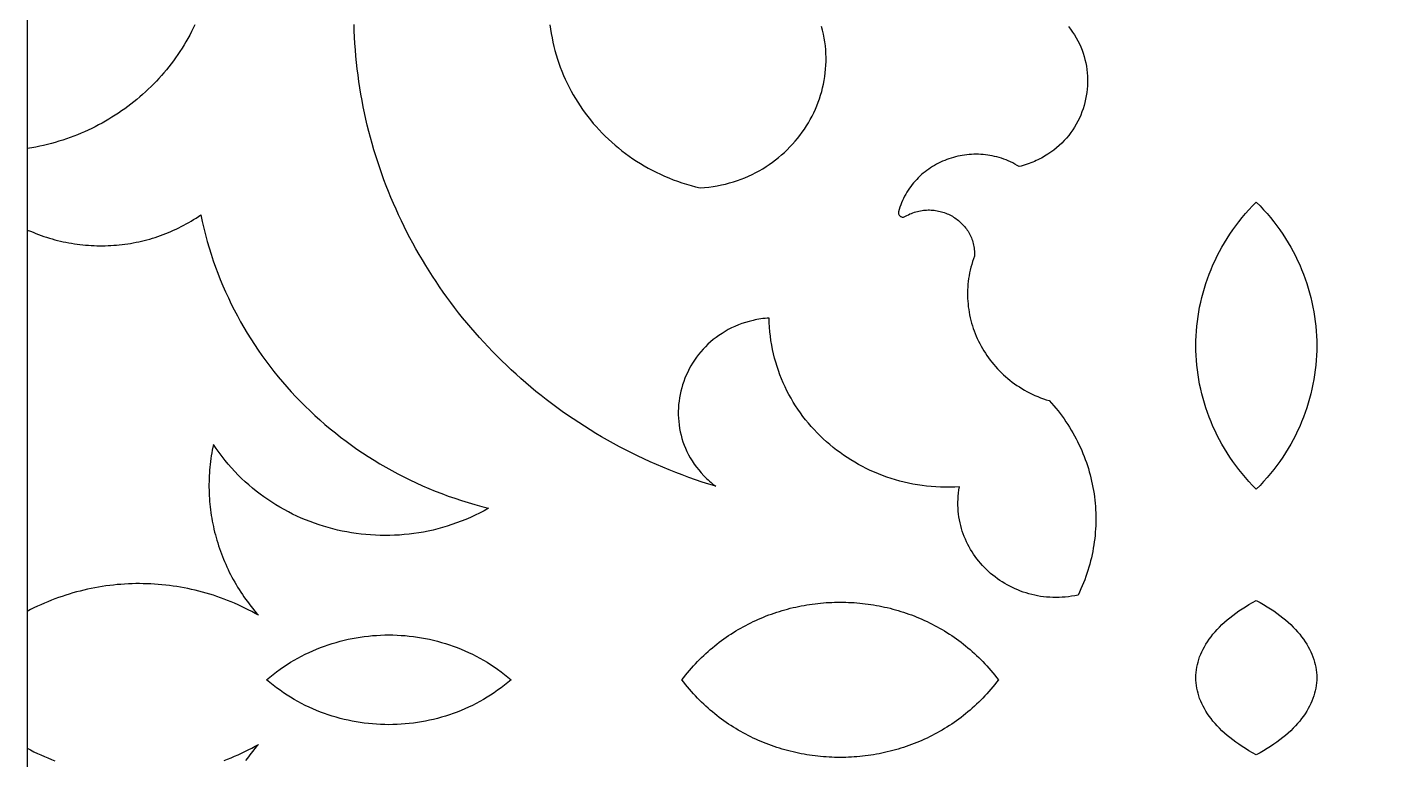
# Model space of a CAD drawing. Extents: x -167 to 167, y -60 to 60.
# Drawn here: x -166.73 to -120.63, y -2.71 to 22.13 of the extents above; entities that cross this region are included whole.
import ezdxf

# ---------------------------------------------------------------- set-up
doc = ezdxf.new("R2010")
doc.units = 0
doc.header["$MEASUREMENT"] = 0
doc.layers.add('LAYER_1', color=18, linetype='CONTINUOUS')

msp = doc.modelspace()

# ---------------------------------------------------------------- linework, layer by layer
at = {"layer": 'LAYER_1'}
for points in [[(166.732, -60), (166.732, 60), (-166.732, 60), (-166.732, -60)], [(-124.925, 16.068), (-124.803, 15.937), (-124.685, 15.804), (-124.571, 15.669), (-124.461, 15.532), (-124.354, 15.393), (-124.252, 15.253), (-124.154, 15.11), (-124.06, 14.965), (-123.97, 14.819), (-123.884, 14.672), (-123.802, 14.522), (-123.724, 14.372), (-123.65, 14.22), (-123.58, 14.066), (-123.514, 13.912), (-123.452, 13.756), (-123.394, 13.599), (-123.34, 13.441), (-123.29, 13.282), (-123.244, 13.123), (-123.202, 12.962), (-123.164, 12.801), (-123.13, 12.639), (-123.1, 12.477), (-123.074, 12.314), (-123.052, 12.15), (-123.034, 11.986), (-123.02, 11.822), (-123.01, 11.658), (-123.004, 11.494), (-123.002, 11.329), (-123.004, 11.165), (-123.01, 11), (-123.02, 10.836), (-123.034, 10.672), (-123.052, 10.508), (-123.074, 10.345), (-123.1, 10.182), (-123.13, 10.019), (-123.164, 9.857), (-123.202, 9.696), (-123.244, 9.536), (-123.29, 9.376), (-123.34, 9.217), (-123.394, 9.059), (-123.452, 8.902), (-123.514, 8.747), (-123.58, 8.592), (-123.65, 8.439), (-123.724, 8.287), (-123.802, 8.136), (-123.884, 7.987), (-123.97, 7.839), (-124.06, 7.693), (-124.154, 7.548), (-124.252, 7.406), (-124.354, 7.265), (-124.461, 7.126), (-124.571, 6.989), (-124.685, 6.854), (-124.803, 6.721), (-124.925, 6.59), (-125.051, 6.462), (-125.177, 6.59), (-125.299, 6.721), (-125.417, 6.854), (-125.531, 6.989), (-125.641, 7.126), (-125.747, 7.265), (-125.849, 7.406), (-125.947, 7.548), (-126.041, 7.693), (-126.131, 7.839), (-126.217, 7.987), (-126.299, 8.136), (-126.377, 8.287), (-126.451, 8.439), (-126.521, 8.592), (-126.587, 8.747), (-126.649, 8.902), (-126.708, 9.059), (-126.762, 9.217), (-126.812, 9.376), (-126.858, 9.536), (-126.9, 9.696), (-126.938, 9.857), (-126.972, 10.019), (-127.002, 10.182), (-127.028, 10.345), (-127.05, 10.508), (-127.068, 10.672), (-127.082, 10.836), (-127.092, 11), (-127.098, 11.165), (-127.1, 11.329), (-127.098, 11.494), (-127.092, 11.658), (-127.082, 11.822), (-127.068, 11.986), (-127.05, 12.15), (-127.028, 12.314), (-127.002, 12.477), (-126.972, 12.639), (-126.938, 12.801), (-126.9, 12.962), (-126.858, 13.123), (-126.812, 13.282), (-126.762, 13.441), (-126.708, 13.599), (-126.649, 13.756), (-126.587, 13.912), (-126.521, 14.066), (-126.451, 14.22), (-126.377, 14.372), (-126.299, 14.522), (-126.217, 14.672), (-126.131, 14.819), (-126.041, 14.965), (-125.947, 15.11), (-125.849, 15.253), (-125.747, 15.393), (-125.641, 15.532), (-125.531, 15.669), (-125.417, 15.804), (-125.299, 15.937), (-125.177, 16.068), (-125.051, 16.197)], [(-139.068, 2.632), (-138.973, 2.63), (-138.878, 2.626), (-138.783, 2.622), (-138.689, 2.616), (-138.594, 2.609), (-138.5, 2.601), (-138.405, 2.591), (-138.311, 2.58), (-138.217, 2.568), (-138.123, 2.554), (-138.029, 2.54), (-137.936, 2.524), (-137.842, 2.506), (-137.749, 2.488), (-137.656, 2.468), (-137.564, 2.446), (-137.471, 2.424), (-137.379, 2.4), (-137.288, 2.375), (-137.196, 2.349), (-137.105, 2.321), (-137.014, 2.292), (-136.924, 2.262), (-136.834, 2.231), (-136.744, 2.198), (-136.655, 2.164), (-136.567, 2.128), (-136.478, 2.092), (-136.39, 2.054), (-136.303, 2.015), (-136.216, 1.974), (-136.13, 1.932), (-136.044, 1.889), (-135.959, 1.845), (-135.874, 1.799), (-135.79, 1.752), (-135.707, 1.704), (-135.624, 1.655), (-135.541, 1.604), (-135.46, 1.552), (-135.379, 1.499), (-135.298, 1.444), (-135.219, 1.388), (-135.14, 1.331), (-135.062, 1.272), (-134.984, 1.213), (-134.908, 1.152), (-134.832, 1.089), (-134.757, 1.026), (-134.682, 0.961), (-134.609, 0.895), (-134.536, 0.827), (-134.464, 0.758), (-134.393, 0.688), (-134.323, 0.617), (-134.254, 0.544), (-134.186, 0.47), (-134.118, 0.395), (-134.052, 0.319), (-133.987, 0.241), (-133.922, 0.162), (-133.859, 0.082), (-133.796, 0), (-133.859, -0.082), (-133.922, -0.162), (-133.987, -0.241), (-134.052, -0.319), (-134.118, -0.395), (-134.186, -0.47), (-134.254, -0.544), (-134.323, -0.617), (-134.393, -0.688), (-134.464, -0.758), (-134.536, -0.827), (-134.609, -0.895), (-134.682, -0.961), (-134.757, -1.026), (-134.832, -1.089), (-134.908, -1.152), (-134.984, -1.213), (-135.062, -1.272), (-135.14, -1.331), (-135.219, -1.388), (-135.298, -1.444), (-135.379, -1.499), (-135.46, -1.552), (-135.541, -1.604), (-135.624, -1.655), (-135.707, -1.704), (-135.79, -1.752), (-135.874, -1.799), (-135.959, -1.845), (-136.044, -1.889), (-136.13, -1.932), (-136.216, -1.974), (-136.303, -2.015), (-136.39, -2.054), (-136.478, -2.092), (-136.567, -2.128), (-136.655, -2.164), (-136.744, -2.198), (-136.834, -2.231), (-136.924, -2.262), (-137.014, -2.292), (-137.105, -2.321), (-137.196, -2.349), (-137.288, -2.375), (-137.379, -2.4), (-137.471, -2.424), (-137.564, -2.446), (-137.656, -2.468), (-137.749, -2.488), (-137.842, -2.506), (-137.936, -2.524), (-138.029, -2.54), (-138.123, -2.554), (-138.217, -2.568), (-138.311, -2.58), (-138.405, -2.591), (-138.5, -2.601), (-138.594, -2.609), (-138.689, -2.616), (-138.783, -2.622), (-138.878, -2.626), (-138.973, -2.63), (-139.068, -2.632), (-139.162, -2.632), (-139.257, -2.632), (-139.352, -2.63), (-139.447, -2.626), (-139.541, -2.622), (-139.636, -2.616), (-139.731, -2.609), (-139.825, -2.601), (-139.919, -2.591), (-140.014, -2.58), (-140.108, -2.568), (-140.202, -2.554), (-140.295, -2.54), (-140.389, -2.524), (-140.482, -2.506), (-140.575, -2.488), (-140.668, -2.468), (-140.761, -2.446), (-140.853, -2.424), (-140.945, -2.4), (-141.037, -2.375), (-141.128, -2.349), (-141.22, -2.321), (-141.31, -2.292), (-141.401, -2.262), (-141.491, -2.231), (-141.58, -2.198), (-141.669, -2.164), (-141.758, -2.128), (-141.846, -2.092), (-141.934, -2.054), (-142.022, -2.015), (-142.108, -1.974), (-142.195, -1.932), (-142.281, -1.889), (-142.366, -1.845), (-142.451, -1.799), (-142.535, -1.752), (-142.618, -1.704), (-142.701, -1.655), (-142.783, -1.604), (-142.865, -1.552), (-142.946, -1.499), (-143.026, -1.444), (-143.106, -1.388), (-143.185, -1.331), (-143.263, -1.272), (-143.34, -1.213), (-143.417, -1.152), (-143.493, -1.089), (-143.568, -1.026), (-143.643, -0.961), (-143.716, -0.895), (-143.789, -0.827), (-143.861, -0.758), (-143.931, -0.688), (-144.002, -0.617), (-144.071, -0.544), (-144.139, -0.47), (-144.206, -0.395), (-144.273, -0.319), (-144.338, -0.241), (-144.403, -0.162), (-144.466, -0.082), (-144.528, 0), (-144.466, 0.082), (-144.403, 0.162), (-144.338, 0.241), (-144.273, 0.319), (-144.206, 0.395), (-144.139, 0.47), (-144.071, 0.544), (-144.002, 0.617), (-143.931, 0.688), (-143.861, 0.758), (-143.789, 0.827), (-143.716, 0.895), (-143.643, 0.961), (-143.568, 1.026), (-143.493, 1.089), (-143.417, 1.152), (-143.34, 1.213), (-143.263, 1.272), (-143.185, 1.331), (-143.106, 1.388), (-143.026, 1.444), (-142.946, 1.499), (-142.865, 1.552), (-142.783, 1.604), (-142.701, 1.655), (-142.618, 1.704), (-142.535, 1.752), (-142.451, 1.799), (-142.366, 1.845), (-142.281, 1.889), (-142.195, 1.932), (-142.108, 1.974), (-142.022, 2.015), (-141.934, 2.054), (-141.846, 2.092), (-141.758, 2.128), (-141.669, 2.164), (-141.58, 2.198), (-141.491, 2.231), (-141.401, 2.262), (-141.31, 2.292), (-141.22, 2.321), (-141.128, 2.349), (-141.037, 2.375), (-140.945, 2.4), (-140.853, 2.424), (-140.761, 2.446), (-140.668, 2.468), (-140.575, 2.488), (-140.482, 2.506), (-140.389, 2.524), (-140.295, 2.54), (-140.202, 2.554), (-140.108, 2.568), (-140.014, 2.58), (-139.919, 2.591), (-139.825, 2.601), (-139.731, 2.609), (-139.636, 2.616), (-139.541, 2.622), (-139.447, 2.626), (-139.352, 2.63), (-139.257, 2.632), (-139.162, 2.632)], [(-124.925, 2.621), (-124.803, 2.551), (-124.685, 2.479), (-124.571, 2.407), (-124.461, 2.333), (-124.354, 2.258), (-124.252, 2.182), (-124.154, 2.106), (-124.06, 2.028), (-123.97, 1.95), (-123.884, 1.87), (-123.802, 1.79), (-123.724, 1.709), (-123.65, 1.627), (-123.58, 1.545), (-123.514, 1.461), (-123.452, 1.378), (-123.394, 1.293), (-123.34, 1.208), (-123.29, 1.123), (-123.244, 1.037), (-123.202, 0.951), (-123.164, 0.864), (-123.13, 0.777), (-123.1, 0.69), (-123.074, 0.602), (-123.052, 0.514), (-123.034, 0.426), (-123.02, 0.338), (-123.01, 0.25), (-123.004, 0.161), (-123.002, 0.073), (-123.004, -0.016), (-123.01, -0.104), (-123.02, -0.192), (-123.034, -0.281), (-123.052, -0.369), (-123.074, -0.457), (-123.1, -0.544), (-123.13, -0.632), (-123.164, -0.719), (-123.202, -0.805), (-123.244, -0.892), (-123.29, -0.977), (-123.34, -1.063), (-123.394, -1.148), (-123.452, -1.232), (-123.514, -1.316), (-123.58, -1.399), (-123.65, -1.481), (-123.724, -1.563), (-123.802, -1.644), (-123.884, -1.725), (-123.97, -1.804), (-124.06, -1.883), (-124.154, -1.96), (-124.252, -2.037), (-124.354, -2.113), (-124.461, -2.187), (-124.571, -2.261), (-124.685, -2.334), (-124.803, -2.405), (-124.925, -2.475), (-125.051, -2.544), (-125.177, -2.475), (-125.299, -2.405), (-125.417, -2.334), (-125.531, -2.261), (-125.641, -2.187), (-125.747, -2.113), (-125.849, -2.037), (-125.947, -1.96), (-126.041, -1.883), (-126.131, -1.804), (-126.217, -1.725), (-126.299, -1.644), (-126.377, -1.563), (-126.451, -1.481), (-126.521, -1.399), (-126.587, -1.316), (-126.649, -1.232), (-126.708, -1.148), (-126.762, -1.063), (-126.812, -0.977), (-126.858, -0.892), (-126.9, -0.805), (-126.938, -0.719), (-126.972, -0.632), (-127.002, -0.544), (-127.028, -0.457), (-127.05, -0.369), (-127.068, -0.281), (-127.082, -0.192), (-127.092, -0.104), (-127.098, -0.016), (-127.1, 0.073), (-127.098, 0.161), (-127.092, 0.25), (-127.082, 0.338), (-127.068, 0.426), (-127.05, 0.514), (-127.028, 0.602), (-127.002, 0.69), (-126.972, 0.777), (-126.938, 0.864), (-126.9, 0.951), (-126.858, 1.037), (-126.812, 1.123), (-126.762, 1.208), (-126.708, 1.293), (-126.649, 1.378), (-126.587, 1.461), (-126.521, 1.545), (-126.451, 1.627), (-126.377, 1.709), (-126.299, 1.79), (-126.217, 1.87), (-126.131, 1.95), (-126.041, 2.028), (-125.947, 2.106), (-125.849, 2.182), (-125.747, 2.258), (-125.641, 2.333), (-125.531, 2.407), (-125.417, 2.479), (-125.299, 2.551), (-125.177, 2.621), (-125.051, 2.69)], [(-154.329, 1.52), (-154.19, 1.515), (-154.051, 1.508), (-153.912, 1.497), (-153.774, 1.484), (-153.636, 1.468), (-153.498, 1.448), (-153.36, 1.426), (-153.223, 1.401), (-153.087, 1.373), (-152.951, 1.341), (-152.815, 1.307), (-152.681, 1.27), (-152.547, 1.23), (-152.413, 1.187), (-152.281, 1.141), (-152.15, 1.092), (-152.019, 1.04), (-151.889, 0.985), (-151.761, 0.927), (-151.634, 0.866), (-151.507, 0.802), (-151.382, 0.735), (-151.259, 0.665), (-151.136, 0.593), (-151.015, 0.517), (-150.896, 0.438), (-150.778, 0.356), (-150.661, 0.272), (-150.546, 0.184), (-150.433, 0.094), (-150.321, 0), (-150.433, -0.094), (-150.546, -0.184), (-150.661, -0.272), (-150.778, -0.356), (-150.896, -0.438), (-151.015, -0.517), (-151.136, -0.593), (-151.259, -0.665), (-151.382, -0.735), (-151.507, -0.802), (-151.634, -0.866), (-151.761, -0.927), (-151.889, -0.985), (-152.019, -1.04), (-152.15, -1.092), (-152.281, -1.141), (-152.413, -1.187), (-152.547, -1.23), (-152.681, -1.27), (-152.815, -1.307), (-152.951, -1.341), (-153.087, -1.373), (-153.223, -1.401), (-153.36, -1.426), (-153.498, -1.448), (-153.636, -1.468), (-153.774, -1.484), (-153.912, -1.497), (-154.051, -1.508), (-154.19, -1.515), (-154.329, -1.52), (-154.468, -1.521), (-154.607, -1.52), (-154.746, -1.515), (-154.885, -1.508), (-155.024, -1.497), (-155.162, -1.484), (-155.3, -1.468), (-155.438, -1.448), (-155.576, -1.426), (-155.713, -1.401), (-155.849, -1.373), (-155.985, -1.341), (-156.121, -1.307), (-156.255, -1.27), (-156.389, -1.23), (-156.523, -1.187), (-156.655, -1.141), (-156.786, -1.092), (-156.917, -1.04), (-157.047, -0.985), (-157.175, -0.927), (-157.302, -0.866), (-157.429, -0.802), (-157.554, -0.735), (-157.677, -0.665), (-157.8, -0.593), (-157.921, -0.517), (-158.04, -0.438), (-158.158, -0.356), (-158.275, -0.272), (-158.39, -0.184), (-158.503, -0.094), (-158.615, 0), (-158.503, 0.094), (-158.39, 0.184), (-158.275, 0.272), (-158.158, 0.356), (-158.04, 0.438), (-157.921, 0.517), (-157.8, 0.593), (-157.677, 0.665), (-157.554, 0.735), (-157.429, 0.802), (-157.302, 0.866), (-157.175, 0.927), (-157.047, 0.985), (-156.917, 1.04), (-156.786, 1.092), (-156.655, 1.141), (-156.523, 1.187), (-156.389, 1.23), (-156.255, 1.27), (-156.121, 1.307), (-155.985, 1.341), (-155.849, 1.373), (-155.713, 1.401), (-155.576, 1.426), (-155.438, 1.448), (-155.3, 1.468), (-155.162, 1.484), (-155.024, 1.497), (-154.885, 1.508), (-154.746, 1.515), (-154.607, 1.52), (-154.468, 1.521)]]:
    msp.add_lwpolyline(points, close=True, dxfattribs=at)
for points in [[(-161.047, 22.207), (-161.103, 22.09), (-161.161, 21.974), (-161.221, 21.859), (-161.284, 21.745), (-161.348, 21.633), (-161.414, 21.522), (-161.482, 21.412), (-161.552, 21.303), (-161.624, 21.196), (-161.697, 21.09), (-161.773, 20.986), (-161.85, 20.883), (-161.93, 20.781), (-162.011, 20.681), (-162.093, 20.582), (-162.178, 20.485), (-162.264, 20.389), (-162.352, 20.294), (-162.441, 20.201), (-162.533, 20.11), (-162.625, 20.02), (-162.72, 19.932), (-162.816, 19.845), (-162.913, 19.76), (-163.012, 19.677), (-163.112, 19.595), (-163.214, 19.515), (-163.318, 19.437), (-163.423, 19.36), (-163.529, 19.286), (-163.637, 19.212), (-163.746, 19.141), (-163.856, 19.072), (-163.967, 19.004), (-164.08, 18.938), (-164.195, 18.874), (-164.31, 18.812), (-164.427, 18.751), (-164.544, 18.693), (-164.663, 18.637), (-164.784, 18.582), (-164.905, 18.53), (-165.027, 18.479), (-165.151, 18.431), (-165.275, 18.384), (-165.401, 18.34), (-165.527, 18.297), (-165.655, 18.257), (-165.783, 18.219), (-165.913, 18.183), (-166.043, 18.149), (-166.174, 18.117), (-166.306, 18.088), (-166.439, 18.06), (-166.573, 18.035), (-166.732, 18.013)], [(-131.421, 22.149), (-131.348, 22.056), (-131.28, 21.96), (-131.217, 21.863), (-131.157, 21.764), (-131.102, 21.663), (-131.051, 21.56), (-131.005, 21.455), (-130.962, 21.35), (-130.924, 21.243), (-130.891, 21.134), (-130.861, 21.025), (-130.836, 20.915), (-130.815, 20.804), (-130.799, 20.693), (-130.786, 20.581), (-130.778, 20.469), (-130.774, 20.357), (-130.774, 20.244), (-130.778, 20.132), (-130.787, 20.02), (-130.8, 19.908), (-130.817, 19.797), (-130.838, 19.686), (-130.863, 19.576), (-130.892, 19.467), (-130.926, 19.359), (-130.964, 19.253), (-131.005, 19.147), (-131.051, 19.043), (-131.101, 18.941), (-131.155, 18.84), (-131.214, 18.741), (-131.276, 18.645), (-131.342, 18.55), (-131.413, 18.457), (-131.487, 18.367), (-131.566, 18.28), (-131.649, 18.195), (-131.735, 18.113), (-131.826, 18.034), (-131.921, 17.958), (-132.02, 17.885), (-132.122, 17.816), (-132.229, 17.75), (-132.284, 17.718), (-132.34, 17.688), (-132.397, 17.658), (-132.455, 17.629), (-132.514, 17.601), (-132.574, 17.575), (-132.634, 17.549), (-132.696, 17.524), (-132.759, 17.5), (-132.823, 17.478), (-132.888, 17.456), (-132.954, 17.436), (-133.02, 17.416), (-133.088, 17.398), (-133.161, 17.442), (-133.235, 17.483), (-133.31, 17.522), (-133.385, 17.559), (-133.461, 17.593), (-133.537, 17.624), (-133.614, 17.653), (-133.691, 17.68), (-133.769, 17.704), (-133.847, 17.726), (-133.925, 17.745), (-134.003, 17.762), (-134.082, 17.777), (-134.161, 17.789), (-134.24, 17.8), (-134.319, 17.807), (-134.397, 17.813), (-134.476, 17.816), (-134.555, 17.818), (-134.634, 17.816), (-134.712, 17.813), (-134.79, 17.808), (-134.868, 17.8), (-134.945, 17.79), (-135.022, 17.779), (-135.099, 17.765), (-135.175, 17.749), (-135.25, 17.731), (-135.325, 17.71), (-135.4, 17.688), (-135.473, 17.664), (-135.546, 17.638), (-135.618, 17.61), (-135.689, 17.58), (-135.759, 17.548), (-135.829, 17.514), (-135.897, 17.478), (-135.964, 17.441), (-136.03, 17.401), (-136.095, 17.36), (-136.159, 17.317), (-136.222, 17.272), (-136.283, 17.225), (-136.343, 17.176), (-136.402, 17.126), (-136.459, 17.074), (-136.514, 17.021), (-136.568, 16.965), (-136.621, 16.908), (-136.672, 16.849), (-136.721, 16.789), (-136.768, 16.727), (-136.814, 16.664), (-136.858, 16.598), (-136.9, 16.532), (-136.94, 16.464), (-136.978, 16.394), (-137.014, 16.323), (-137.048, 16.25), (-137.08, 16.176), (-137.109, 16.1), (-137.137, 16.023), (-137.162, 15.944), (-137.184, 15.864), (-137.188, 15.841), (-137.188, 15.818), (-137.184, 15.796), (-137.177, 15.775), (-137.167, 15.757), (-137.154, 15.74), (-137.138, 15.725), (-137.121, 15.712), (-137.102, 15.702), (-137.082, 15.694), (-137.06, 15.69), (-137.038, 15.688), (-137.016, 15.69), (-136.994, 15.695), (-136.972, 15.704), (-136.95, 15.716), (-136.9, 15.744), (-136.85, 15.769), (-136.799, 15.793), (-136.748, 15.814), (-136.697, 15.834), (-136.646, 15.852), (-136.594, 15.867), (-136.542, 15.881), (-136.491, 15.893), (-136.439, 15.904), (-136.387, 15.912), (-136.335, 15.919), (-136.283, 15.924), (-136.231, 15.927), (-136.18, 15.929), (-136.128, 15.928), (-136.077, 15.927), (-136.026, 15.923), (-135.975, 15.918), (-135.925, 15.911), (-135.875, 15.903), (-135.825, 15.893), (-135.776, 15.882), (-135.727, 15.869), (-135.679, 15.855), (-135.632, 15.839), (-135.584, 15.821), (-135.538, 15.803), (-135.492, 15.783), (-135.447, 15.761), (-135.403, 15.738), (-135.359, 15.714), (-135.317, 15.689), (-135.275, 15.662), (-135.234, 15.634), (-135.194, 15.605), (-135.155, 15.574), (-135.117, 15.542), (-135.08, 15.509), (-135.044, 15.475), (-135.009, 15.44), (-134.975, 15.404), (-134.943, 15.367), (-134.912, 15.328), (-134.882, 15.289), (-134.853, 15.248), (-134.826, 15.207), (-134.8, 15.164), (-134.776, 15.121), (-134.753, 15.076), (-134.732, 15.031), (-134.712, 14.985), (-134.694, 14.938), (-134.677, 14.89), (-134.662, 14.841), (-134.649, 14.791), (-134.637, 14.741), (-134.628, 14.69), (-134.62, 14.638), (-134.614, 14.585), (-134.609, 14.532), (-134.607, 14.478), (-134.607, 14.424), (-134.609, 14.368), (-134.643, 14.273), (-134.674, 14.178), (-134.703, 14.082), (-134.729, 13.986), (-134.752, 13.89), (-134.773, 13.794), (-134.791, 13.698), (-134.806, 13.602), (-134.819, 13.505), (-134.829, 13.409), (-134.836, 13.313), (-134.841, 13.218), (-134.843, 13.122), (-134.843, 13.027), (-134.84, 12.932), (-134.835, 12.837), (-134.827, 12.742), (-134.817, 12.648), (-134.804, 12.555), (-134.789, 12.462), (-134.772, 12.369), (-134.752, 12.277), (-134.73, 12.186), (-134.706, 12.095), (-134.679, 12.005), (-134.65, 11.916), (-134.619, 11.827), (-134.585, 11.739), (-134.55, 11.653), (-134.512, 11.567), (-134.472, 11.482), (-134.43, 11.397), (-134.385, 11.314), (-134.339, 11.232), (-134.291, 11.151), (-134.24, 11.072), (-134.187, 10.993), (-134.133, 10.916), (-134.076, 10.839), (-134.018, 10.765), (-133.957, 10.691), (-133.894, 10.619), (-133.83, 10.548), (-133.764, 10.479), (-133.696, 10.411), (-133.626, 10.345), (-133.554, 10.28), (-133.48, 10.217), (-133.405, 10.156), (-133.327, 10.096), (-133.248, 10.039), (-133.168, 9.982), (-133.085, 9.928), (-133.001, 9.876), (-132.915, 9.825), (-132.828, 9.777), (-132.739, 9.73), (-132.648, 9.686), (-132.556, 9.643), (-132.462, 9.603), (-132.367, 9.565), (-132.27, 9.529), (-132.172, 9.495), (-132.072, 9.464), (-131.995, 9.378), (-131.919, 9.291), (-131.846, 9.204), (-131.774, 9.115), (-131.705, 9.025), (-131.637, 8.934), (-131.571, 8.843), (-131.507, 8.75), (-131.445, 8.656), (-131.385, 8.562), (-131.327, 8.466), (-131.27, 8.37), (-131.216, 8.273), (-131.163, 8.175), (-131.113, 8.076), (-131.064, 7.977), (-131.018, 7.877), (-130.973, 7.776), (-130.93, 7.675), (-130.89, 7.573), (-130.851, 7.47), (-130.814, 7.367), (-130.779, 7.263), (-130.746, 7.159), (-130.715, 7.054), (-130.687, 6.949), (-130.66, 6.843), (-130.635, 6.737), (-130.612, 6.63), (-130.591, 6.524), (-130.572, 6.416), (-130.555, 6.309), (-130.54, 6.201), (-130.527, 6.093), (-130.516, 5.985), (-130.507, 5.877), (-130.501, 5.768), (-130.496, 5.66), (-130.493, 5.551), (-130.492, 5.442), (-130.493, 5.333), (-130.497, 5.224), (-130.502, 5.115), (-130.51, 5.006), (-130.519, 4.897), (-130.531, 4.788), (-130.544, 4.68), (-130.56, 4.571), (-130.578, 4.463), (-130.598, 4.354), (-130.62, 4.246), (-130.644, 4.139), (-130.67, 4.031), (-130.698, 3.924), (-130.728, 3.817), (-130.761, 3.71), (-130.795, 3.604), (-130.832, 3.498), (-130.871, 3.393), (-130.912, 3.288), (-130.955, 3.184), (-131, 3.08), (-131.047, 2.977), (-131.096, 2.874), (-131.205, 2.852), (-131.313, 2.833), (-131.421, 2.818), (-131.529, 2.806), (-131.636, 2.798), (-131.742, 2.793), (-131.848, 2.791), (-131.953, 2.793), (-132.057, 2.797), (-132.161, 2.805), (-132.264, 2.816), (-132.365, 2.83), (-132.466, 2.847), (-132.566, 2.867), (-132.665, 2.89), (-132.763, 2.915), (-132.859, 2.944), (-132.955, 2.975), (-133.049, 3.009), (-133.142, 3.045), (-133.233, 3.085), (-133.323, 3.126), (-133.411, 3.171), (-133.498, 3.217), (-133.584, 3.266), (-133.668, 3.318), (-133.75, 3.371), (-133.83, 3.427), (-133.909, 3.486), (-133.985, 3.546), (-134.06, 3.609), (-134.133, 3.673), (-134.204, 3.74), (-134.273, 3.808), (-134.339, 3.879), (-134.404, 3.951), (-134.466, 4.025), (-134.526, 4.101), (-134.584, 4.179), (-134.639, 4.258), (-134.692, 4.34), (-134.743, 4.422), (-134.79, 4.506), (-134.836, 4.592), (-134.878, 4.679), (-134.918, 4.768), (-134.956, 4.857), (-134.99, 4.948), (-135.021, 5.041), (-135.05, 5.134), (-135.076, 5.229), (-135.098, 5.325), (-135.118, 5.422), (-135.135, 5.52), (-135.148, 5.619), (-135.158, 5.718), (-135.165, 5.819), (-135.168, 5.92), (-135.168, 6.023), (-135.165, 6.125), (-135.158, 6.229), (-135.148, 6.333), (-135.134, 6.438), (-135.116, 6.543), (-135.278, 6.535), (-135.439, 6.53), (-135.6, 6.53), (-135.759, 6.534), (-135.918, 6.541), (-136.075, 6.553), (-136.232, 6.569), (-136.387, 6.588), (-136.541, 6.611), (-136.694, 6.638), (-136.845, 6.668), (-136.995, 6.702), (-137.144, 6.74), (-137.291, 6.781), (-137.437, 6.826), (-137.581, 6.874), (-137.724, 6.925), (-137.864, 6.98), (-138.004, 7.038), (-138.141, 7.1), (-138.276, 7.164), (-138.41, 7.232), (-138.541, 7.303), (-138.671, 7.376), (-138.798, 7.453), (-138.924, 7.533), (-139.047, 7.616), (-139.168, 7.701), (-139.287, 7.789), (-139.403, 7.881), (-139.517, 7.974), (-139.628, 8.071), (-139.737, 8.17), (-139.844, 8.271), (-139.947, 8.375), (-140.048, 8.482), (-140.147, 8.591), (-140.242, 8.702), (-140.335, 8.816), (-140.425, 8.932), (-140.512, 9.05), (-140.596, 9.17), (-140.677, 9.292), (-140.754, 9.417), (-140.829, 9.543), (-140.9, 9.672), (-140.968, 9.802), (-141.033, 9.935), (-141.094, 10.069), (-141.152, 10.204), (-141.207, 10.342), (-141.257, 10.481), (-141.305, 10.622), (-141.348, 10.765), (-141.388, 10.909), (-141.424, 11.054), (-141.456, 11.201), (-141.485, 11.35), (-141.509, 11.499), (-141.53, 11.65), (-141.546, 11.803), (-141.558, 11.956), (-141.567, 12.11), (-141.571, 12.266), (-141.641, 12.26), (-141.711, 12.253), (-141.78, 12.245), (-141.849, 12.235), (-141.917, 12.224), (-141.984, 12.212), (-142.05, 12.199), (-142.116, 12.185), (-142.245, 12.152), (-142.371, 12.116), (-142.495, 12.075), (-142.615, 12.03), (-142.732, 11.981), (-142.847, 11.928), (-142.958, 11.871), (-143.066, 11.81), (-143.17, 11.746), (-143.272, 11.678), (-143.37, 11.607), (-143.465, 11.533), (-143.557, 11.456), (-143.645, 11.375), (-143.73, 11.292), (-143.811, 11.206), (-143.889, 11.118), (-143.963, 11.027), (-144.034, 10.933), (-144.101, 10.838), (-144.165, 10.74), (-144.225, 10.64), (-144.281, 10.539), (-144.333, 10.435), (-144.382, 10.33), (-144.426, 10.223), (-144.467, 10.115), (-144.504, 10.006), (-144.537, 9.896), (-144.566, 9.784), (-144.59, 9.672), (-144.611, 9.559), (-144.628, 9.445), (-144.64, 9.33), (-144.649, 9.216), (-144.653, 9.1), (-144.653, 8.985), (-144.648, 8.87), (-144.639, 8.754), (-144.626, 8.639), (-144.608, 8.525), (-144.586, 8.41), (-144.56, 8.296), (-144.528, 8.183), (-144.493, 8.071), (-144.452, 7.959), (-144.407, 7.849), (-144.358, 7.739), (-144.303, 7.631), (-144.244, 7.525), (-144.18, 7.419), (-144.111, 7.316), (-144.037, 7.214), (-143.959, 7.114), (-143.875, 7.016), (-143.786, 6.921), (-143.693, 6.827), (-143.644, 6.781), (-143.594, 6.736), (-143.543, 6.691), (-143.49, 6.647), (-143.436, 6.604), (-143.381, 6.561), (-143.612, 6.632), (-143.841, 6.706), (-144.068, 6.783), (-144.294, 6.862), (-144.517, 6.944), (-144.739, 7.028), (-144.959, 7.115), (-145.177, 7.205), (-145.394, 7.297), (-145.608, 7.392), (-145.821, 7.489), (-146.031, 7.589), (-146.24, 7.691), (-146.446, 7.796), (-146.651, 7.903), (-146.854, 8.012), (-147.055, 8.124), (-147.254, 8.238), (-147.451, 8.355), (-147.645, 8.473), (-147.838, 8.594), (-148.029, 8.718), (-148.218, 8.843), (-148.404, 8.971), (-148.589, 9.1), (-148.772, 9.232), (-148.952, 9.366), (-149.13, 9.502), (-149.307, 9.64), (-149.481, 9.78), (-149.653, 9.922), (-149.822, 10.067), (-149.99, 10.213), (-150.155, 10.36), (-150.319, 10.51), (-150.48, 10.662), (-150.639, 10.816), (-150.795, 10.971), (-150.95, 11.128), (-151.102, 11.287), (-151.252, 11.448), (-151.399, 11.61), (-151.544, 11.774), (-151.687, 11.94), (-151.828, 12.107), (-151.966, 12.276), (-152.102, 12.447), (-152.236, 12.619), (-152.367, 12.793), (-152.496, 12.968), (-152.623, 13.145), (-152.747, 13.323), (-152.868, 13.503), (-152.988, 13.684), (-153.105, 13.866), (-153.219, 14.05), (-153.331, 14.235), (-153.44, 14.421), (-153.547, 14.609), (-153.652, 14.798), (-153.754, 14.988), (-153.853, 15.179), (-153.95, 15.372), (-154.044, 15.566), (-154.136, 15.76), (-154.225, 15.956), (-154.312, 16.153), (-154.396, 16.351), (-154.478, 16.551), (-154.556, 16.751), (-154.633, 16.952), (-154.706, 17.154), (-154.777, 17.357), (-154.845, 17.56), (-154.911, 17.765), (-154.974, 17.971), (-155.034, 18.177), (-155.091, 18.384), (-155.146, 18.592), (-155.198, 18.801), (-155.247, 19.01), (-155.293, 19.22), (-155.337, 19.431), (-155.378, 19.643), (-155.416, 19.855), (-155.451, 20.067), (-155.483, 20.281), (-155.513, 20.494), (-155.54, 20.709), (-155.564, 20.923), (-155.584, 21.138), (-155.603, 21.354), (-155.618, 21.57), (-155.63, 21.787), (-155.639, 22.003), (-155.646, 22.221)], [(-149.003, 22.206), (-148.984, 22.058), (-148.961, 21.91), (-148.934, 21.764), (-148.904, 21.618), (-148.871, 21.474), (-148.834, 21.33), (-148.794, 21.187), (-148.75, 21.046), (-148.704, 20.906), (-148.654, 20.767), (-148.6, 20.629), (-148.544, 20.493), (-148.484, 20.358), (-148.421, 20.225), (-148.355, 20.093), (-148.287, 19.962), (-148.215, 19.833), (-148.14, 19.706), (-148.062, 19.581), (-147.981, 19.457), (-147.897, 19.335), (-147.811, 19.215), (-147.721, 19.097), (-147.629, 18.981), (-147.535, 18.866), (-147.437, 18.754), (-147.337, 18.644), (-147.234, 18.536), (-147.128, 18.43), (-147.02, 18.326), (-146.91, 18.225), (-146.797, 18.126), (-146.681, 18.03), (-146.563, 17.935), (-146.443, 17.844), (-146.32, 17.755), (-146.195, 17.668), (-146.068, 17.584), (-145.939, 17.503), (-145.807, 17.425), (-145.673, 17.349), (-145.537, 17.276), (-145.399, 17.206), (-145.258, 17.139), (-145.116, 17.075), (-144.972, 17.014), (-144.825, 16.956), (-144.677, 16.901), (-144.527, 16.849), (-144.375, 16.801), (-144.221, 16.756), (-144.065, 16.714), (-143.908, 16.676), (-143.761, 16.687), (-143.615, 16.703), (-143.472, 16.723), (-143.33, 16.747), (-143.19, 16.776), (-143.052, 16.808), (-142.916, 16.844), (-142.782, 16.883), (-142.65, 16.927), (-142.521, 16.974), (-142.393, 17.024), (-142.268, 17.079), (-142.145, 17.136), (-142.024, 17.197), (-141.906, 17.261), (-141.79, 17.328), (-141.677, 17.399), (-141.566, 17.472), (-141.458, 17.549), (-141.352, 17.628), (-141.249, 17.71), (-141.149, 17.795), (-141.052, 17.882), (-140.957, 17.972), (-140.865, 18.065), (-140.776, 18.16), (-140.69, 18.257), (-140.607, 18.356), (-140.528, 18.458), (-140.451, 18.562), (-140.377, 18.668), (-140.307, 18.776), (-140.24, 18.885), (-140.176, 18.997), (-140.115, 19.11), (-140.058, 19.225), (-140.005, 19.342), (-139.955, 19.46), (-139.908, 19.579), (-139.865, 19.7), (-139.825, 19.822), (-139.79, 19.946), (-139.758, 20.07), (-139.729, 20.196), (-139.705, 20.322), (-139.685, 20.45), (-139.668, 20.578), (-139.655, 20.707), (-139.647, 20.836), (-139.642, 20.967), (-139.642, 21.097), (-139.645, 21.229), (-139.653, 21.36), (-139.665, 21.492), (-139.682, 21.624), (-139.703, 21.756), (-139.728, 21.889), (-139.758, 22.021), (-139.792, 22.153)], [(-166.732, 15.249), (-166.619, 15.21), (-166.528, 15.172), (-166.438, 15.135), (-166.347, 15.1), (-166.256, 15.066), (-166.164, 15.034), (-166.072, 15.003), (-165.979, 14.974), (-165.886, 14.947), (-165.793, 14.921), (-165.7, 14.897), (-165.606, 14.874), (-165.512, 14.853), (-165.417, 14.833), (-165.323, 14.814), (-165.228, 14.798), (-165.133, 14.783), (-165.038, 14.769), (-164.943, 14.757), (-164.848, 14.746), (-164.753, 14.737), (-164.657, 14.73), (-164.562, 14.723), (-164.466, 14.719), (-164.371, 14.716), (-164.275, 14.714), (-164.179, 14.714), (-164.084, 14.716), (-163.989, 14.719), (-163.893, 14.724), (-163.798, 14.73), (-163.703, 14.737), (-163.608, 14.746), (-163.513, 14.757), (-163.418, 14.769), (-163.324, 14.782), (-163.23, 14.797), (-163.136, 14.814), (-163.042, 14.832), (-162.949, 14.851), (-162.855, 14.872), (-162.763, 14.895), (-162.67, 14.919), (-162.578, 14.944), (-162.486, 14.971), (-162.395, 14.999), (-162.304, 15.029), (-162.214, 15.061), (-162.124, 15.093), (-162.034, 15.128), (-161.945, 15.164), (-161.857, 15.201), (-161.769, 15.239), (-161.681, 15.28), (-161.595, 15.321), (-161.508, 15.364), (-161.423, 15.409), (-161.338, 15.455), (-161.254, 15.502), (-161.17, 15.551), (-161.087, 15.602), (-161.005, 15.653), (-160.924, 15.707), (-160.843, 15.761), (-160.795, 15.535), (-160.743, 15.31), (-160.687, 15.087), (-160.626, 14.865), (-160.562, 14.645), (-160.494, 14.426), (-160.422, 14.21), (-160.346, 13.994), (-160.266, 13.781), (-160.183, 13.569), (-160.096, 13.359), (-160.005, 13.151), (-159.91, 12.945), (-159.812, 12.741), (-159.71, 12.538), (-159.605, 12.338), (-159.496, 12.14), (-159.383, 11.943), (-159.267, 11.749), (-159.148, 11.557), (-159.025, 11.368), (-158.899, 11.18), (-158.77, 10.995), (-158.637, 10.812), (-158.502, 10.631), (-158.363, 10.453), (-158.22, 10.277), (-158.075, 10.104), (-157.927, 9.933), (-157.775, 9.764), (-157.621, 9.599), (-157.464, 9.435), (-157.303, 9.275), (-157.14, 9.117), (-156.974, 8.962), (-156.805, 8.809), (-156.634, 8.66), (-156.459, 8.513), (-156.282, 8.369), (-156.103, 8.228), (-155.92, 8.09), (-155.735, 7.955), (-155.548, 7.823), (-155.358, 7.694), (-155.165, 7.568), (-154.97, 7.445), (-154.773, 7.326), (-154.573, 7.209), (-154.371, 7.096), (-154.167, 6.986), (-153.96, 6.88), (-153.752, 6.777), (-153.541, 6.677), (-153.327, 6.581), (-153.112, 6.488), (-152.895, 6.399), (-152.676, 6.313), (-152.454, 6.231), (-152.231, 6.153), (-152.006, 6.078), (-151.779, 6.007), (-151.55, 5.939), (-151.319, 5.876), (-151.087, 5.816), (-151.238, 5.733), (-151.39, 5.653), (-151.543, 5.578), (-151.698, 5.506), (-151.854, 5.439), (-152.011, 5.376), (-152.168, 5.317), (-152.327, 5.261), (-152.486, 5.21), (-152.646, 5.162), (-152.807, 5.119), (-152.968, 5.079), (-153.13, 5.043), (-153.293, 5.011), (-153.455, 4.983), (-153.618, 4.959), (-153.782, 4.938), (-153.945, 4.922), (-154.108, 4.909), (-154.272, 4.9), (-154.435, 4.895), (-154.599, 4.893), (-154.762, 4.895), (-154.925, 4.901), (-155.087, 4.91), (-155.25, 4.924), (-155.411, 4.94), (-155.572, 4.961), (-155.733, 4.985), (-155.893, 5.013), (-156.052, 5.044), (-156.21, 5.079), (-156.367, 5.117), (-156.524, 5.159), (-156.679, 5.204), (-156.833, 5.253), (-156.986, 5.306), (-157.138, 5.362), (-157.289, 5.421), (-157.438, 5.484), (-157.586, 5.55), (-157.732, 5.62), (-157.876, 5.693), (-158.019, 5.769), (-158.16, 5.849), (-158.3, 5.932), (-158.437, 6.019), (-158.572, 6.108), (-158.706, 6.201), (-158.837, 6.298), (-158.966, 6.397), (-159.093, 6.5), (-159.218, 6.606), (-159.34, 6.715), (-159.46, 6.828), (-159.577, 6.943), (-159.692, 7.062), (-159.804, 7.184), (-159.913, 7.309), (-160.02, 7.437), (-160.123, 7.568), (-160.224, 7.703), (-160.322, 7.84), (-160.416, 7.981), (-160.437, 7.884), (-160.455, 7.788), (-160.473, 7.691), (-160.489, 7.595), (-160.503, 7.498), (-160.516, 7.402), (-160.527, 7.305), (-160.537, 7.208), (-160.546, 7.111), (-160.553, 7.015), (-160.559, 6.918), (-160.563, 6.821), (-160.566, 6.724), (-160.567, 6.628), (-160.567, 6.531), (-160.566, 6.435), (-160.563, 6.339), (-160.558, 6.242), (-160.553, 6.146), (-160.546, 6.05), (-160.537, 5.955), (-160.527, 5.859), (-160.516, 5.764), (-160.503, 5.668), (-160.489, 5.573), (-160.473, 5.479), (-160.456, 5.384), (-160.438, 5.29), (-160.418, 5.196), (-160.397, 5.102), (-160.375, 5.009), (-160.351, 4.916), (-160.326, 4.823), (-160.3, 4.731), (-160.272, 4.639), (-160.242, 4.547), (-160.212, 4.456), (-160.18, 4.365), (-160.147, 4.274), (-160.112, 4.184), (-160.076, 4.095), (-160.039, 4.006), (-160.001, 3.917), (-159.961, 3.829), (-159.92, 3.741), (-159.877, 3.654), (-159.833, 3.567), (-159.788, 3.481), (-159.742, 3.396), (-159.694, 3.311), (-159.645, 3.226), (-159.595, 3.142), (-159.543, 3.059), (-159.49, 2.977), (-159.436, 2.895), (-159.381, 2.814), (-159.324, 2.733), (-159.266, 2.653), (-159.207, 2.574), (-159.146, 2.495), (-159.085, 2.418), (-159.022, 2.341), (-158.957, 2.264), (-158.892, 2.189), (-159.005, 2.253), (-159.119, 2.314), (-159.233, 2.374), (-159.349, 2.432), (-159.465, 2.488), (-159.582, 2.542), (-159.7, 2.594), (-159.818, 2.644), (-159.937, 2.692), (-160.057, 2.739), (-160.177, 2.783), (-160.298, 2.825), (-160.419, 2.865), (-160.541, 2.904), (-160.663, 2.94), (-160.786, 2.975), (-160.909, 3.007), (-161.033, 3.038), (-161.157, 3.066), (-161.281, 3.093), (-161.406, 3.118), (-161.531, 3.14), (-161.657, 3.161), (-161.782, 3.18), (-161.908, 3.197), (-162.034, 3.211), (-162.161, 3.224), (-162.287, 3.235), (-162.414, 3.244), (-162.541, 3.251), (-162.667, 3.256), (-162.794, 3.259), (-162.921, 3.261), (-163.048, 3.26), (-163.175, 3.257), (-163.302, 3.252), (-163.429, 3.245), (-163.555, 3.237), (-163.682, 3.226), (-163.808, 3.213), (-163.935, 3.199), (-164.061, 3.182), (-164.187, 3.164), (-164.312, 3.143), (-164.437, 3.121), (-164.563, 3.096), (-164.687, 3.07), (-164.812, 3.041), (-164.936, 3.011), (-165.059, 2.979), (-165.182, 2.944), (-165.305, 2.908), (-165.427, 2.87), (-165.549, 2.83), (-165.67, 2.787), (-165.791, 2.743), (-165.911, 2.697), (-166.03, 2.649), (-166.149, 2.599), (-166.267, 2.547), (-166.385, 2.493), (-166.502, 2.437), (-166.618, 2.379), (-166.732, 2.32)], [(-160.057, -2.739), (-159.937, -2.692), (-159.818, -2.644), (-159.7, -2.594), (-159.582, -2.542), (-159.465, -2.488), (-159.349, -2.432), (-159.233, -2.374), (-159.119, -2.314), (-159.005, -2.253), (-158.892, -2.189), (-158.957, -2.264), (-159.022, -2.341), (-159.085, -2.418), (-159.146, -2.495), (-159.207, -2.574), (-159.266, -2.653), (-159.324, -2.733)], [(-166.732, -2.32), (-166.618, -2.379), (-166.502, -2.437), (-166.385, -2.493), (-166.267, -2.547), (-166.149, -2.599), (-166.03, -2.649), (-165.911, -2.697), (-165.791, -2.743)]]:
    msp.add_lwpolyline(points, dxfattribs=at)

doc.saveas('drawing.dxf')
